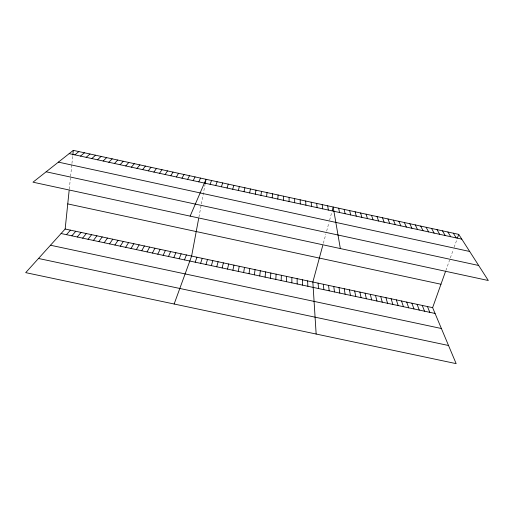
<?xml version="1.0" encoding="UTF-8"?>
<svg xmlns="http://www.w3.org/2000/svg" width="514" height="514" viewBox="0 0 514 514"><rect width="100%" height="100%" fill="white"/><g stroke="black" fill="none" stroke-linecap="round" stroke-linejoin="round"><path stroke-width="0.39" stroke-dasharray="2.57 1.93" d="M69.281 189.165L70.444 177.934M70.604 176.424L71.864 164.262M71.941 163.497L72.737 155.8M198.918 217.165L201.115 205.465M201.392 203.994L205.035 184.597M323.351 243.295L325.87 234.011M326.647 231.133L329.005 222.446M329.596 220.255L331.781 212.192M445.863 270.512L449.596 260.045M450.348 257.938L453.367 249.457M454.132 247.318L456.94 239.44"/><path stroke-width="0.77" d="M291.849 282.841L291.875 277.528M289.061 201.507L289.144 197.415M286.504 281.698L286.626 276.403M281.158 280.554L281.37 275.279M283.439 200.287L283.625 196.207M275.806 279.41L276.114 274.155M277.811 199.059L278.1 195.005M270.454 278.267L270.852 273.03M265.096 277.123L265.59 271.906M272.182 197.832L272.574 193.797M445.368 271.893L432.627 307.648L456.149 363.636L25.7 272.638L65.156 229.013L69.127 190.655M72.821 155.022L73.303 150.364L458.739 234.378L488.3 280.515L32.992 182.187L73.303 150.364M259.737 275.979L260.322 270.782M266.554 196.611L267.049 192.596M254.379 274.829L255.053 269.651M260.919 195.384L261.517 191.388M249.014 273.686L249.785 268.52M243.642 272.536L244.51 267.396M255.285 194.157L255.978 190.18M198.648 218.623L191.619 256.075L174.143 304.018M205.176 183.839L206.03 179.296L190.135 216.124M238.271 271.392L239.235 266.265M249.643 192.923L250.44 188.979M232.9 270.242L233.954 265.134M227.522 269.092L228.672 264.003M243.996 191.696L244.902 187.771M222.144 267.942L223.391 262.872M238.348 190.469L239.357 186.563M216.767 266.792L218.103 261.742M322.773 245.422L312.853 282.019L316.149 334.042M332.185 210.714L333.188 207.013L340.339 248.558M211.382 265.642L212.809 260.611M232.701 189.236L233.812 185.348M205.992 264.492L207.515 259.48M227.047 188.002L228.261 184.141M200.601 263.341L202.22 258.343M221.386 186.775L222.703 182.933M195.211 262.185L196.92 257.212M457.454 237.995L458.739 234.378M215.726 185.541L217.152 181.718M184.481 259.891L186.383 254.957M210.065 184.308L211.588 180.51M179.148 258.754L181.14 253.832M173.809 257.617L175.897 252.715M168.47 256.473L170.654 251.59M198.796 181.853L200.531 178.095M163.131 255.329L165.405 250.466M157.785 254.186L160.15 249.341M193.2 180.632L195.031 176.9M152.433 253.049L154.9 248.217M187.591 179.412L189.531 175.698M147.081 251.905L149.638 247.093M141.729 250.755L144.383 245.968M181.988 178.191L184.025 174.497M136.371 249.611L139.121 244.844M176.373 176.97L178.519 173.302M131.012 248.468L133.852 243.713M170.764 175.749L173.012 172.1M125.654 247.324L128.584 242.589M120.289 246.174L123.315 241.458M165.142 174.522L167.5 170.899M114.918 245.03L118.04 240.334M159.526 173.302L161.981 169.691M109.546 243.88L112.765 239.203M104.175 242.73L107.484 238.072M153.898 172.074L156.462 168.489M98.797 241.58L102.202 236.941M148.276 170.854L150.936 167.288M93.419 240.43L96.921 235.81M88.035 239.28L91.633 234.68M142.641 169.626L145.411 166.08M82.651 238.13L86.339 233.549M137.013 168.399L139.885 164.878M77.261 236.98L81.051 232.418M131.378 167.172L134.353 163.67M71.87 235.83L75.751 231.281M66.473 234.673L70.457 230.15M125.737 165.945L128.815 162.463M120.096 164.711L123.276 161.255M114.449 163.484L117.738 160.047M108.801 162.257L112.193 158.839M103.147 161.023L106.649 157.631M97.493 159.79L101.097 156.423M91.833 158.563L95.546 155.215M86.172 157.329L89.989 154.001M80.505 156.095L84.431 152.786M74.838 154.862L78.867 151.579M61.076 233.523L435.069 313.45M50.481 245.236L441.391 328.51M38.511 258.478L448.529 345.498M67.752 203.904L440.973 284.242M65.156 229.013L432.627 307.648M58.397 162.128L469.693 251.474M46.157 171.792L478.669 265.481M69.172 153.622L461.778 239.126M453.316 233.195L456.252 237.918M447.887 232.013L450.727 236.716M442.451 230.831L445.195 235.508M437.022 229.642L439.663 234.307M431.58 228.46L434.124 233.099M426.138 227.272L428.586 231.891M420.696 226.089L423.041 230.69M415.248 224.901L417.496 229.482M409.799 223.712L411.945 228.267M404.351 222.523L406.394 227.059M398.89 221.335L400.836 225.852M393.435 220.146L395.279 224.644M427.455 306.543L429.8 312.319M422.27 305.432L424.525 311.195M387.974 218.951L389.715 223.429M417.092 304.32L419.257 310.07M382.506 217.763L384.151 222.215M411.9 303.215L413.982 308.94M377.038 216.574L378.58 221.007M406.715 302.103L408.701 307.815M401.524 300.992L403.419 306.685M371.571 215.379L373.01 219.793M396.333 299.88L398.132 305.554M366.096 214.184L367.433 218.578M391.135 298.769L392.844 304.423M385.93 297.657L387.556 303.292M360.616 212.989L361.856 217.364M380.733 296.546L382.262 302.161M355.135 211.8L356.279 216.15M375.528 295.428L376.968 301.031M370.318 294.316L371.667 299.9M349.655 210.599L350.696 214.929M365.107 293.198L366.366 298.769M344.168 209.404L345.106 213.715M359.896 292.087L361.066 297.632M338.681 208.209L339.516 212.5M354.679 290.969L355.752 296.501M349.462 289.851L350.445 295.364M344.239 288.733L345.132 294.226M327.694 205.812L328.324 210.059M339.015 287.615L339.818 293.089M333.792 286.497L334.498 291.952M322.194 204.617L322.728 208.838M328.562 285.379L329.178 290.815M316.695 203.416L317.125 207.624M323.325 284.261L323.852 289.678M318.095 283.137L318.526 288.54M311.188 202.22L311.516 206.403M305.682 201.019L305.907 205.176M307.616 280.895L307.86 286.259M300.17 199.817L300.292 203.955M302.373 279.777L302.528 285.122M297.124 278.652L297.188 283.979M294.657 198.616L294.676 202.734"/></g></svg>
